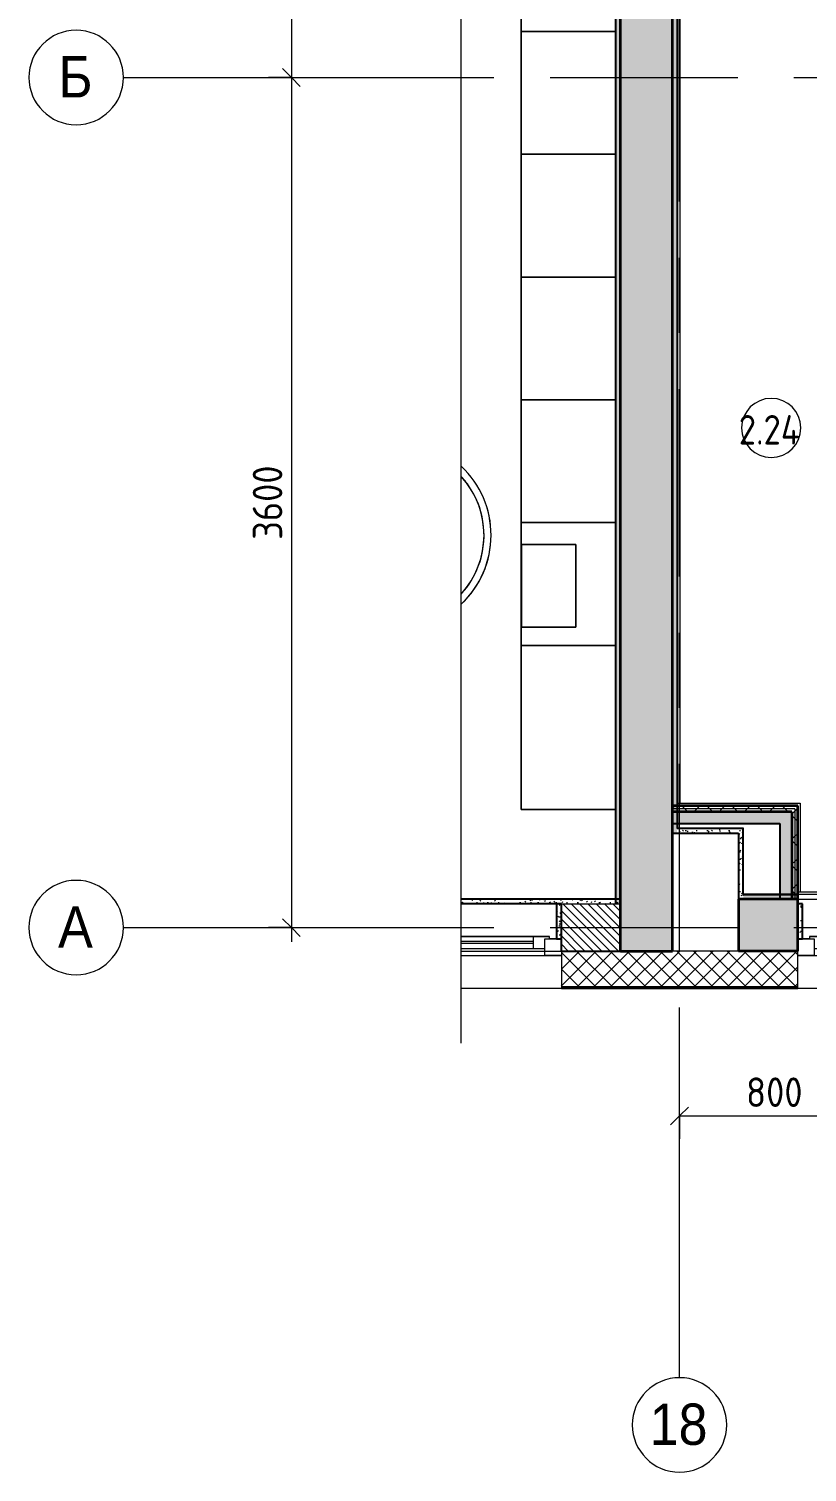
# Model space of a CAD drawing. Header units: millimetres. Extents: x 11693 to 241752, y -8553 to 29926.
# Drawn here: x 55436 to 58730, y -2306 to 3806 of the extents above; entities that cross this region are included whole.
import ezdxf

# ---------------------------------------------------------------- set-up
doc = ezdxf.new("R2010")
doc.units = ezdxf.units.MM
doc.linetypes.add('Осевая', pattern=[1587.5, 317.5, -238.125, 793.75, -238.125])
for name, color, linetype, lineweight in [('A-ANNO-DIMS', 7, 'Continuous', 9), ('A-ANNO-DIMS-50', 7, 'Continuous', 9), ('A-AREA-IDEN', 7, 'Continuous', 9), ('A-DETL-GENF', 7, 'Continuous', 9), ('A-GLAZ', 7, 'Continuous', 9), ('A-GLAZ-1', 7, 'Continuous', 15), ('A-WALL-2', 7, 'Continuous', 9), ('I-FURN', 7, 'Continuous', 9), ('I-WALL', 7, 'Continuous', 9), ('Оси', 7, 'Continuous', 9), ('Оси-1', 7, 'Continuous', 20), ('Оси-2', 7, 'Осевая', 9)]:
    doc.layers.add(name, color=color, linetype=linetype, lineweight=lineweight)
for name, color, linetype, lineweight, true_color in [('A-WALL-1', 7, 'Continuous', 25, 0x3c3c3c), ('A-WALL-3', 7, 'Continuous', 35, 0x3c3c3c), ('A-WALL-4', 7, 'Continuous', 15, 0x3c3c3c), ('A-WALL-FNSH-1', 7, 'Continuous', 15, 0x3c3c3c), ('A-WALL-FNSH-2', 7, 'Continuous', 9, 0x3c3c3c)]:
    doc.layers.add(name, color=color, linetype=linetype, lineweight=lineweight, true_color=true_color)
doc.styles.add('Arial', font='arial.ttf', dxfattribs={"width": 0.9, "height": 175})
doc.styles.add('GOST Common', font='GOST_Common.ttf', dxfattribs={"width": 0.9, "height": 125})
doc.styles.add('ISOCPEUR', font='isocpeur.ttf', dxfattribs={"width": 0.9, "height": 125})
doc.dimstyles.new('ISO-2_5_0_9К_БОЛЬШОЙ', dxfattribs={"dimscale": 304.8, "dimtxt": 124.497647, "dimasz": 0.246063, "dimexe": 0.19685, "dimexo": 0.492126, "dimgap": 0, "dimtad": 1, "dimdec": 0, "dimrnd": 10, "dimzin": 0, "dimdsep": 46, "dimtxsty": 'ISOCPEUR', "dimblk1": 'OBLIQUE', "dimblk2": 'OBLIQUE', "dimsah": 1, "dimcen": 0.09, "dimdle": 0.19685, "dimazin": 0, "dimtfac": 1, "dimtdec": 4, "dimtix": 1, "dimtmove": 0, "dimatfit": 3, "dimfxl": 1, "dimtvp": 1, "dimtolj": 1, "dimtzin": 0, "dimarcsym": 2})
pattern_1 = [(45, (-7470.254, 0), (-28.51196, 28.51196), []), (45, (-7441.74, 0), (-28.51196, 28.51196), [50.403, -10.081, 1.676, -8.404])]
pattern_2 = [(0, (-7470.254, 0), (60.96, 15.24), [5.029, -40.691, 5.029, -40.691, -243.84]), (0, (-7470.254, 0), (60.96, 15.24), [-91.44, 5.029, -86.411, 5.029, -40.691, -106.68]), (0, (-7470.254, 0), (60.96, 15.24), [-228.6, 5.029, -25.451, 5.029, -71.171]), (120, (-7447.394, 7.62), (-43.678227, 45.1729086), [5.029, -40.691, 5.029, -40.691, -243.84]), (120, (-7447.394, 7.62), (-43.678227, 45.1729086), [-91.44, 5.029, -86.411, 5.029, -40.691, -106.68]), (120, (-7447.394, 7.62), (-43.678227, 45.1729086), [-228.6, 5.029, -25.451, 5.029, -71.171]), (240, (-7439.774, 38.1), (-17.281773, -60.4129086), [5.029, -40.691, 5.029, -40.691, -243.84]), (240, (-7439.774, 38.1), (-17.281773, -60.4129086), [-91.44, 5.029, -86.411, 5.029, -40.691, -106.68]), (240, (-7439.774, 38.1), (-17.281773, -60.4129086), [-228.6, 5.029, -25.451, 5.029, -71.171])]
pattern_3 = [(45, (-7470.254, 0), (-53.03301, 53.03301), []), (135, (-7470.254, 0), (-53.03301, -53.03301), [])]

# ---------------------------------------------------------------- blocks, each defined once
blk = doc.blocks.new('120_Окно_СКБ_2Ст - 120_Окно_СКБ_2Ст 3100х2500 _мал_створка слева_-22446080-Фрагмент 2_6')
at = {"layer": 'A-GLAZ'}
for p, q in [((-1126.2, -57), (-1550, -57)), ((-1430, -107), (-1126.2, -107)), ((-1126.2, -117), (-1430, -117)), ((-1530, -127), (-1500, -127))]:
    blk.add_line(p, q, dxfattribs=at)
at = {"layer": 'A-GLAZ-1'}
for p, q in [((-1550, -127), (-1550, -57)), ((-1550, -57), (-1480, -57)), ((-1480, -57), (-1480, -127)), ((-1126.2, -87), (-1480, -87)), ((-1480, -87), (-1480, -127)), ((-1430, -137), (-1430, -87)), ((-1480, -127), (-1550, -127)), ((-1480, -127), (-1500, -127)), ((-1500, -127), (-1500, -137)), ((-1500, -137), (-1126.2, -137)), ((-1126.2, -137), (-1500, -137))]:
    blk.add_line(p, q, dxfattribs=at)
blk = doc.blocks.new('120_Окно_СКБ_1Ст - 120_Окно_СКБ_1Ст 900х2500_h_-22445987-Фрагмент 2_6')
at = {"layer": 'A-GLAZ'}
for p, q in [((450, -57), (-450, -57)), ((-330, -107), (330, -107)), ((330, -117), (-330, -117)), ((-430, -127), (-400, -127)), ((400, -127), (430, -127))]:
    blk.add_line(p, q, dxfattribs=at)
at = {"layer": 'A-GLAZ-1'}
for p, q in [((-450, -127), (-450, -57)), ((-450, -57), (-380, -57)), ((-380, -57), (-380, -127)), ((380, -127), (380, -57)), ((380, -57), (450, -57)), ((450, -57), (450, -127)), ((380, -87), (-380, -87)), ((-380, -87), (-380, -127)), ((-330, -137), (-330, -87)), ((330, -137), (330, -87)), ((380, -127), (380, -87)), ((-380, -127), (-450, -127)), ((-380, -127), (-400, -127)), ((-400, -127), (-400, -137)), ((-400, -137), (400, -137)), ((400, -137), (-400, -137)), ((450, -127), (380, -127)), ((400, -127), (380, -127)), ((400, -137), (400, -127))]:
    blk.add_line(p, q, dxfattribs=at)
blk = doc.blocks.new('ПУФ - 1_53-25461062-Фрагмент 2_6')
at = {"layer": 'I-FURN'}
for radius, start, end in [(400, 79.82043, 173.34401), (400, 80, 173.34401), (370, 84.3644, 168.95022), (370, 84.70588, 105.88235), (370, 84.3644, 84.70588), (400, 79.82043, 80), (370, 105.88235, 158.82353), (370, 158.82353, 168.95022)]:
    blk.add_arc((0, 0), radius, start, end, dxfattribs=at)
blk = doc.blocks.new('шкаф 1_112 - шкаф 1_112-31117176-Фрагмент 2_6')
at = {"layer": 'I-FURN'}
for p, q in [((-400, 6070), (-400, 3933.2)), ((0, 6070), (-400, 6070)), ((0, 6070), (-400, 6070)), ((-400, 6070), (-400, 5375)), ((-400, 5375), (-400, 6070)), ((-400, 6070), (0, 6070)), ((0, 0), (0, 6070)), ((0, 5375), (0, 6070)), ((0, 6070), (0, 5375)), ((-400, 5375), (0, 5375)), ((0, 5375), (-400, 5375)), ((-400, 5375), (-400, 4855)), ((-400, 4855), (-400, 5375)), ((-400, 5375), (0, 5375)), ((-400, 5375), (0, 5375)), ((0, 5375), (-400, 5375)), ((0, 4855), (0, 5375)), ((0, 5375), (0, 4855)), ((-400, 4855), (0, 4855)), ((-400, 4855), (0, 4855)), ((0, 4855), (-400, 4855)), ((0, 4855), (-400, 4855)), ((-400, 4855), (-400, 4335)), ((-400, 4335), (-400, 4855)), ((-400, 4855), (0, 4855)), ((0, 4335), (0, 4855)), ((0, 4855), (0, 4335)), ((-400, 4335), (0, 4335)), ((0, 4335), (-400, 4335)), ((-400, 4335), (-400, 3933.2)), ((-400, 3933.2), (-400, 4335)), ((-400, 4335), (0, 4335)), ((-400, 4335), (0, 4335)), ((0, 4335), (-400, 4335)), ((0, 3815), (0, 4335)), ((0, 4335), (0, 3815)), ((-400, 3887.1), (-400, 0)), ((-400, 3887.1), (-400, 3815)), ((-400, 3815), (-400, 3887.1)), ((-400, 3815), (0, 3815)), ((-400, 3815), (0, 3815)), ((0, 3815), (-400, 3815)), ((0, 3815), (-400, 3815)), ((-400, 3815), (-400, 3295)), ((-400, 3295), (-400, 3815)), ((-400, 3815), (0, 3815)), ((0, 3295), (0, 3815)), ((0, 3815), (0, 3295)), ((0, 3295), (-400, 3295)), ((0, 3295), (-400, 3295)), ((-400, 3295), (-400, 2775)), ((-400, 2775), (-400, 3295)), ((-400, 3295), (0, 3295)), ((-400, 3295), (0, 3295)), ((0, 3295), (-400, 3295)), ((0, 2775), (0, 3295)), ((0, 3295), (0, 2775)), ((0, 2775), (-400, 2775)), ((-400, 2775), (0, 2775)), ((0, 2775), (-400, 2775)), ((0, 2775), (-400, 2775)), ((-400, 2775), (-400, 2255)), ((-400, 2255), (-400, 2775)), ((-400, 2775), (0, 2775)), ((0, 2255), (0, 2775)), ((0, 2775), (0, 2255)), ((0, 2255), (-400, 2255)), ((0, 2255), (-400, 2255)), ((-400, 2255), (-400, 1735)), ((-400, 1735), (-400, 2255)), ((-400, 2255), (0, 2255)), ((-400, 2255), (0, 2255)), ((0, 2255), (-400, 2255)), ((0, 1735), (0, 2255)), ((0, 2255), (0, 1735)), ((0, 1735), (-400, 1735)), ((-400, 1735), (0, 1735)), ((0, 1735), (-400, 1735)), ((0, 1735), (-400, 1735)), ((-400, 1735), (-400, 1215)), ((-400, 1215), (-400, 1735)), ((-400, 1735), (0, 1735)), ((0, 1215), (0, 1735)), ((0, 1735), (0, 1215)), ((0, 1215), (-400, 1215)), ((0, 1215), (-400, 1215)), ((-400, 1215), (-400, 695)), ((-400, 695), (-400, 1215)), ((-400, 1215), (0, 1215)), ((-400, 1215), (0, 1215)), ((0, 1215), (-400, 1215)), ((0, 695), (0, 1215)), ((0, 1215), (0, 695)), ((0, 695), (-400, 695)), ((-400, 695), (0, 695)), ((0, 695), (-400, 695)), ((0, 695), (-400, 695)), ((-400, 695), (-400, 0)), ((-400, 0), (-400, 695)), ((-400, 695), (0, 695)), ((0, 0), (0, 695)), ((0, 695), (0, 0)), ((-400, 0), (0, 0)), ((-400, 0), (0, 0)), ((0, 0), (-400, 0))]:
    blk.add_line(p, q, dxfattribs=at)
blk = doc.blocks.new('DET_L_Линия разрыва - М100-30911434-Фрагмент 2_6')
at = {"layer": 'A-DETL-GENF'}
blk.add_line((9500, 0), (5050, 0), dxfattribs=at)
blk = doc.blocks.new('Ось сетки - D8-29747960-Фрагмент 2_6')
at = {"layer": 'Оси-1'}
for start, end in [(360, 180), (180, 360)]:
    blk.add_arc((0, 0), 4, start, end, dxfattribs=at)
blk = doc.blocks.new('DIMBLOCK18-Фрагмент 2_6')
at = {"layer": 'A-ANNO-DIMS-50'}
for p, q in [((58189.7, -895), (58189.7, -738)), ((58989.7, -895), (58989.7, -738)), ((58189.7, -798), (58989.7, -798)), ((58189.7, -798), (58189.7, -895)), ((58989.7, -798), (58989.7, -895))]:
    blk.add_line(p, q, dxfattribs=at)
at = {"layer": 'A-ANNO-DIMS-50', "lineweight": 20}
for p, q in [((58189.7, -798), (58227.2, -760.5)), ((58989.7, -798), (59027.2, -760.5)), ((58189.7, -798), (58152.2, -835.5)), ((58989.7, -798), (58952.2, -835.5))]:
    blk.add_line(p, q, dxfattribs=at)
at = {"layer": 'A-ANNO-DIMS-50', "color": 0, "insert": (58471.2, -634.7), "char_height": 125, "width": 284.429, "attachment_point": 1, "line_spacing_factor": 1.149209, "style": 'ISOCPEUR'}
blk.add_mtext('800', dxfattribs=at)
blk = doc.blocks.new('_Oblique')
at = {"color": 0, "linetype": 'ByBlock', "lineweight": -2}
blk.add_line((-0.5, -0.5), (0.5, 0.5), dxfattribs=at)
blk = doc.blocks.new('DIMBLOCK21-Фрагмент 2_6')
at = {"layer": 'A-ANNO-DIMS-50', "lineweight": 20}
for p, q in [((56547.1, 7800), (56509.6, 7837.5)), ((56547.1, 7800), (56584.6, 7762.5)), ((56547.1, 3600), (56509.6, 3637.5)), ((56547.1, 3600), (56584.6, 3562.5))]:
    blk.add_line(p, q, dxfattribs=at)
at = {"layer": 'A-ANNO-DIMS-50'}
for p, q in [((56450.1, 7800), (56607.1, 7800)), ((56547.1, 7800), (56450.1, 7800)), ((56547.1, 7800), (56547.1, 3600)), ((56450.1, 3600), (56607.1, 3600)), ((56547.1, 3600), (56450.1, 3600))]:
    blk.add_line(p, q, dxfattribs=at)
at = {"layer": 'A-ANNO-DIMS-50', "color": 0, "insert": (56383.8, 5536), "char_height": 125, "width": 393.604, "attachment_point": 1, "rotation": 90, "line_spacing_factor": 1.149209, "style": 'ISOCPEUR'}
blk.add_mtext('4200', dxfattribs=at)
blk = doc.blocks.new('DIMBLOCK22-Фрагмент 2_6')
at = {"layer": 'A-ANNO-DIMS-50', "lineweight": 20}
for p, q in [((56547.1, 3600), (56509.6, 3637.5)), ((56547.1, 3600), (56584.6, 3562.5)), ((56547.1, 0), (56509.6, 37.5)), ((56547.1, 0), (56584.6, -37.5))]:
    blk.add_line(p, q, dxfattribs=at)
at = {"layer": 'A-ANNO-DIMS-50'}
for p, q in [((56450.1, 3600), (56607.1, 3600)), ((56547.1, 3600), (56450.1, 3600)), ((56547.1, 3600), (56547.1, -60)), ((56450.1, 0), (56607.1, 0)), ((56547.1, 0), (56450.1, 0))]:
    blk.add_line(p, q, dxfattribs=at)
at = {"layer": 'A-ANNO-DIMS-50', "color": 0, "insert": (56383.8, 1642), "char_height": 125, "width": 379.239, "attachment_point": 1, "rotation": 90, "line_spacing_factor": 1.149209, "style": 'ISOCPEUR'}
blk.add_mtext('3600', dxfattribs=at)
blk = doc.blocks.new('Марка_Помещения - Номер-25198446-Фрагмент 2_6')
at = {"layer": 'A-AREA-IDEN'}
for start, end in [(360, 180), (180, 360)]:
    blk.add_arc((0, 0), 2.5, start, end, dxfattribs=at)

msp = doc.modelspace()

# ---------------------------------------------------------------- hatches: boundary and pattern name
at = {"layer": 'A-WALL-2'}
h = msp.add_hatch(dxfattribs=at)
h.set_pattern_fill('FP_12', color=256, style=0, pattern_type=2)
h.set_pattern_definition([(135, (-7470.254, 0), (-17.67767, -17.67767), [])])
h.paths.add_polyline_path([(57939.7, -100), (57939.7, 100), (57689.7, 100), (57689.7, -100)])
h = msp.add_hatch(dxfattribs=at)
h.set_pattern_fill('FP_14', color=256, style=0, pattern_type=2)
h.set_pattern_definition([(45, (-7470.254, 0), (-35.35534, 35.35534), []), (135, (-7470.254, 0), (-35.35534, -35.35534), [])])
h.paths.add_polyline_path([(65072.2, -250), (65072.2, -100), (64089.7, -100), (64089.7, -250)])
h.paths.add_polyline_path([(63189.7, -250), (63189.7, -100), (59589.7, -100), (59589.7, -250), (61212.6, -250)])
h.paths.add_polyline_path([(58689.7, -250), (58689.7, -100), (57689.7, -100), (57689.7, -250)])
at = {"layer": 'I-WALL'}
h = msp.add_hatch(dxfattribs=at)
h.set_pattern_fill('FP_4', color=256, style=0, pattern_type=2)
h.set_pattern_definition(pattern_1)
h.paths.add_polyline_path([(58159.7, -100), (58159.7, 7900), (57939.7, 7900), (57939.7, -100)])
h = msp.add_hatch(dxfattribs=at)
h.set_pattern_fill('FP_10', color=256, style=0, pattern_type=2)
h.set_pattern_definition(pattern_2)
h.paths.add_polyline_path([(58159.7, 400), (58179.7, 400), (58179.7, 7400), (58159.7, 7400), (58159.7, 862.3)])
h = msp.add_hatch(dxfattribs=at)
h.set_pattern_fill('FP_10', color=256, style=0, pattern_type=2)
h.set_pattern_definition(pattern_2)
h.paths.add_polyline_path([(57939.7, 100), (57939.7, 7070), (57919.7, 7070), (57919.7, 100)])
h = msp.add_hatch(dxfattribs=at)
h.set_pattern_fill('FP_16', color=256, style=0, pattern_type=2)
h.set_pattern_definition(pattern_3)
h.paths.add_polyline_path([(58677.2, 503), (58689.7, 503), (58689.7, 515.5), (58159.7, 515.5), (58159.7, 503), (58352.1, 503)])
h = msp.add_hatch(dxfattribs=at)
h.set_pattern_fill('FP_16', color=256, style=0, pattern_type=2)
h.set_pattern_definition(pattern_3)
h.paths.add_polyline_path([(58664.7, 490.5), (58677.2, 490.5), (58677.2, 503), (58159.7, 503), (58159.7, 490.5), (58352.1, 490.5)])
for points in [[(58614.7, 440.5), (58664.7, 440.5), (58664.7, 490.5), (58159.7, 490.5), (58159.7, 440.5), (58352.1, 440.5)], [(58664.7, 120), (58664.7, 440.5), (58614.7, 440.5), (58614.7, 120), (58638.1, 120)]]:
    msp.add_hatch(color=256, dxfattribs=at).paths.add_polyline_path(points)
h = msp.add_hatch(dxfattribs=at)
h.set_pattern_fill('FP_16', color=256, style=0, pattern_type=2)
h.set_pattern_definition(pattern_3)
h.paths.add_polyline_path([(58677.2, 120), (58677.2, 490.5), (58664.7, 490.5), (58664.7, 120)])
h = msp.add_hatch(dxfattribs=at)
h.set_pattern_fill('FP_16', color=256, style=0, pattern_type=2)
h.set_pattern_definition(pattern_3)
h.paths.add_polyline_path([(58689.7, 120), (58689.7, 503), (58677.2, 503), (58677.2, 120)])
h = msp.add_hatch(dxfattribs=at)
h.set_pattern_fill('FP_10', color=256, style=0, pattern_type=2)
h.set_pattern_definition(pattern_2)
h.paths.add_polyline_path([(58439.7, 400), (58459.7, 400), (58459.7, 420), (58179.7, 420), (58179.7, 400), (58352.1, 400)])
h = msp.add_hatch(dxfattribs=at)
h.set_pattern_fill('FP_10', color=256, style=0, pattern_type=2)
h.set_pattern_definition(pattern_2)
h.paths.add_polyline_path([(58459.7, 120), (58459.7, 400), (58439.7, 400), (58439.7, 120)])
h = msp.add_hatch(dxfattribs=at)
h.set_pattern_fill('FP_10', color=256, style=0, pattern_type=2)
h.set_pattern_definition(pattern_2)
h.paths.add_polyline_path([(60497.5, 120), (60914.7, 120), (60914.7, 140), (59589.7, 140), (59589.7, 120), (60354.5, 120)])
h.paths.add_polyline_path([(58689.7, 120), (58689.7, 140), (58459.7, 140), (58459.7, 120), (58638.1, 120)])
h = msp.add_hatch(dxfattribs=at)
h.set_pattern_fill('FP_10', color=256, style=0, pattern_type=2)
h.set_pattern_definition(pattern_2)
h.paths.add_polyline_path([(57919.7, 100), (57939.7, 100), (57939.7, 120), (57265.9, 120), (57265.9, 100), (57779.9, 100)])
h = msp.add_hatch(dxfattribs=at)
h.set_pattern_fill('FP_10', color=256, style=0, pattern_type=2)
h.set_pattern_definition(pattern_2)
h.paths.add_polyline_path([(57689.7, -48), (57689.7, 100), (57669.7, 100), (57669.7, -48)])
h = msp.add_hatch(dxfattribs=at)
h.set_pattern_fill('FP_4', color=256, style=0, pattern_type=2)
h.set_pattern_definition(pattern_1)
h.paths.add_polyline_path([(64389.7, -100), (64389.7, 120), (64089.7, 120), (64089.7, -100)])
h.paths.add_polyline_path([(63189.7, -100), (63189.7, 120), (59589.7, 120), (59589.7, -100), (61212.6, -100)])
h.paths.add_polyline_path([(58439.7, -100), (58689.7, -100), (58689.7, 120), (58439.7, 120), (58439.7, 61.6)])
h = msp.add_hatch(dxfattribs=at)
h.set_pattern_fill('FP_10', color=256, style=0, pattern_type=2)
h.set_pattern_definition(pattern_2)
h.paths.add_polyline_path([(58709.7, -48), (58709.7, 100), (58689.7, 100), (58689.7, -48)])

# ---------------------------------------------------------------- linework, layer by layer
at = {"layer": 'A-WALL-1'}
for p, q in [((58179.7, 7380), (58179.7, 420)), ((57919.7, 100), (57919.7, 7050)), ((58159.7, 440.5), (58614.7, 440.5)), ((58614.7, 440.5), (58614.7, 120)), ((58159.7, 400), (58439.7, 400)), ((58459.7, 420), (58179.7, 420)), ((58439.7, 400), (58439.7, 120)), ((58459.7, 140), (58459.7, 420)), ((58459.7, 140), (58689.7, 140)), ((58689.7, 120), (58689.7, 140)), ((57939.7, 120), (57265.9, 120)), ((57689.7, 100), (57265.9, 100)), ((57669.7, 100), (57669.7, -48)), ((57689.7, -100), (57689.7, 100)), ((58709.7, 100), (58689.7, 100)), ((58709.7, -48), (58709.7, 100)), ((57669.7, -48), (57689.7, -48)), ((58689.7, -48), (58709.7, -48)), ((57689.7, -100), (57939.7, -100))]:
    msp.add_line(p, q, dxfattribs=at)
at = {"layer": 'A-WALL-2'}
for p, q in [((58677.2, 503), (58159.7, 503)), ((58677.2, 503), (58677.2, 120)), ((57689.7, 100), (57939.7, 100)), ((57265.9, -100), (57689.7, -100)), ((57689.7, -258), (57265.9, -258)), ((57689.7, -250), (58689.7, -250)), ((59589.7, -258), (58689.7, -258))]:
    msp.add_line(p, q, dxfattribs=at)
at = {"layer": 'A-WALL-3'}
for p, q in [((58159.7, -100), (58159.7, 7900)), ((57939.7, -100), (57939.7, 7680)), ((58689.7, 515.5), (58159.7, 515.5)), ((58664.7, 490.5), (58159.7, 490.5)), ((58664.7, 490.5), (58664.7, 120)), ((58689.7, 120), (58689.7, 515.5)), ((58689.7, 120), (58439.7, 120)), ((58439.7, 120), (58439.7, -100)), ((58689.7, -100), (58689.7, 120)), ((57939.7, -100), (58159.7, -100)), ((58689.7, -100), (58439.7, -100))]:
    msp.add_line(p, q, dxfattribs=at)
at = {"layer": 'A-WALL-4'}
for p, q in [((57689.7, -100), (57689.7, -250)), ((58439.7, -100), (58159.7, -100)), ((58689.7, -250), (58689.7, -100))]:
    msp.add_line(p, q, dxfattribs=at)
at = {"layer": 'A-WALL-FNSH-1'}
for p, q in [((58180.7, 7379), (58180.7, 420)), ((57918.7, 121), (57918.7, 7050)), ((58689.7, 516.5), (58190.7, 516.5)), ((58190.7, 516.5), (58190.7, 515.5)), ((58689.7, 515.5), (58689.7, 516.5)), ((58689.7, 515.5), (58689.7, 151)), ((58690.7, 515.5), (58689.7, 515.5)), ((58690.7, 151), (58690.7, 515.5)), ((58460.7, 421), (58180.7, 421)), ((58460.7, 141), (58460.7, 421)), ((58689.7, 141), (58460.7, 141)), ((58689.7, 151), (58690.7, 151)), ((58689.7, 140), (58689.7, 141)), ((57918.7, 121), (57265.9, 121)), ((57668.7, 100), (57668.7, -48)), ((58710.7, 100), (58709.7, 100)), ((58710.7, -48), (58710.7, 100)), ((57668.7, -48), (57669.7, -48)), ((58709.7, -48), (58710.7, -48)), ((57689.7, -250), (57689.7, -253)), ((57689.7, -253), (58689.7, -253)), ((58689.7, -253), (58689.7, -250))]:
    msp.add_line(p, q, dxfattribs=at)
at = {"layer": 'A-WALL-FNSH-2'}
for p, q in [((57689.7, -253), (57689.7, -258)), ((57689.7, -258), (58689.7, -258)), ((58689.7, -258), (58689.7, -253))]:
    msp.add_line(p, q, dxfattribs=at)
at = {"layer": 'I-FURN'}
for p, q in [((57750.6, 1622.5), (57520.6, 1622.5)), ((57520.6, 1622.5), (57520.6, 1272.5)), ((57520.6, 1272.5), (57520.6, 1622.5)), ((57520.6, 1622.5), (57750.6, 1622.5)), ((57750.6, 1272.5), (57750.6, 1622.5)), ((57750.6, 1622.5), (57750.6, 1272.5)), ((57520.6, 1272.5), (57750.6, 1272.5)), ((57750.6, 1272.5), (57520.6, 1272.5))]:
    msp.add_line(p, q, dxfattribs=at)
at = {"layer": 'I-WALL'}
for p, q in [((58190.7, 7369), (58190.7, 527.5)), ((58179.7, 527.5), (58700.7, 527.5)), ((58190.7, 516.5), (58179.7, 516.5)), ((58700.7, 527.5), (58700.7, 151)), ((58689.7, 151), (59574.7, 151)), ((59589.7, 140), (58689.7, 140)), ((58689.7, 120), (59589.7, 120))]:
    msp.add_line(p, q, dxfattribs=at)
at = {"layer": 'Оси'}
for p, q in [((55836.5, 3600), (57086.5, 3600)), ((55836.5, 0), (57086.5, 0)), ((58189.7, -1906.3), (58189.7, -656.3))]:
    msp.add_line(p, q, dxfattribs=at)
at = {"layer": 'Оси-2'}
for p, q in [((58189.7, -656.3), (58189.7, 7760.2)), ((57086.5, 3600), (63822.2, 3600)), ((57086.5, 0), (63822.2, 0))]:
    msp.add_line(p, q, dxfattribs=at)

# ---------------------------------------------------------------- block references
at = {"layer": 'A-AREA-IDEN', "xscale": 49.99999999999998, "yscale": 49.99999999999998, "zscale": 49.99999999999998}
msp.add_blockref('Марка_Помещения - Номер-25198446-Фрагмент 2_6', (58577.6, 2116.2), dxfattribs=at)
at = {"layer": 'A-DETL-GENF', "rotation": 270.0000000000001}
msp.add_blockref('DET_L_Линия разрыва - М100-30911434-Фрагмент 2_6', (57265.9, 9010.2), dxfattribs=at)
at = {"layer": 'A-GLAZ', "rotation": 180}
for name, p in [('120_Окно_СКБ_2Ст - 120_Окно_СКБ_2Ст 3100х2500 _мал_створка слева_-22446080-Фрагмент 2_6', (56139.7, -175)), ('120_Окно_СКБ_1Ст - 120_Окно_СКБ_1Ст 900х2500_h_-22445987-Фрагмент 2_6', (59139.7, -175))]:
    msp.add_blockref(name, p, dxfattribs=at)
at = {"layer": 'I-FURN'}
msp.add_blockref('шкаф 1_112 - шкаф 1_112-31117176-Фрагмент 2_6', (57919.7, 500), dxfattribs=at)
at = {"layer": 'I-FURN', "rotation": 233.3350386201596}
msp.add_blockref('ПУФ - 1_53-25461062-Фрагмент 2_6', (56992.4, 1661.6), dxfattribs=at)
at = {"layer": 'Оси-1', "xscale": 49.99999999999998, "yscale": 49.99999999999998, "zscale": 49.99999999999998, "rotation": 269.9999999999994}
for p in [(55636.5, 3600), (55636.5, 0)]:
    msp.add_blockref('Ось сетки - D8-29747960-Фрагмент 2_6', p, dxfattribs=at)
at = {"layer": 'Оси-1', "xscale": 49.99999999999998, "yscale": 49.99999999999998, "zscale": 49.99999999999998}
msp.add_blockref('Ось сетки - D8-29747960-Фрагмент 2_6', (58189.7, -2106.3), dxfattribs=at)

# ---------------------------------------------------------------- texts
at = {"layer": 'A-AREA-IDEN', "insert": (58440.2, 2170.5), "char_height": 125, "width": 342.721, "attachment_point": 1, "style": 'GOST Common'}
msp.add_mtext('2.24', dxfattribs=at)
at = {"layer": 'Оси', "char_height": 175, "attachment_point": 1, "style": 'Arial'}
for s, insert, width in [('\\fArial|b0|i0|c204|p34|;\\W.9;Б', (55561.7, 3690.5), 176.772), ('\\fArial|b0|i0|c204|p34|;\\W.9;А', (55560.1, 90.5), 180.38), ('18', (58063.4, -2015.9), 303.038)]:
    msp.add_mtext(s, dxfattribs=dict(at, insert=insert, width=width))

# ---------------------------------------------------------------- dimensions: what is measured, and where the dimension line sits
at = {"layer": 'A-ANNO-DIMS'}
for base, p1, p2, override, picture, middle in [((56547.1, 3600), (56600.1, 7800), (56600.1, 3600), {"dimpost": '<>', "dimfxl": 4200}, 'DIMBLOCK21-Фрагмент 2_6', (56484.6, 5700)), ((56547.1, 0), (56600.1, 3600), (56600.1, 0), {"dimpost": '<>', "dimfxl": 3600}, 'DIMBLOCK22-Фрагмент 2_6', (56484.6, 1800))]:
    dim = msp.add_linear_dim(base=base, p1=p1, p2=p2, angle=90, dimstyle='ISO-2_5_0_9К_БОЛЬШОЙ', override=override, dxfattribs=at)
    dim.commit()
    dim.dimension.update_dxf_attribs({"geometry": picture, "text_midpoint": middle})
dim = msp.add_linear_dim(base=(58989.7, -798), p1=(58189.7, -745), p2=(58989.7, -745), dimstyle='ISO-2_5_0_9К_БОЛЬШОЙ', override={"dimpost": '<>', "dimfxl": 800}, dxfattribs=at)
dim.commit()
dim.dimension.update_dxf_attribs({"geometry": 'DIMBLOCK18-Фрагмент 2_6', "text_midpoint": (58589.7, -735.5)})

doc.saveas('drawing.dxf')
